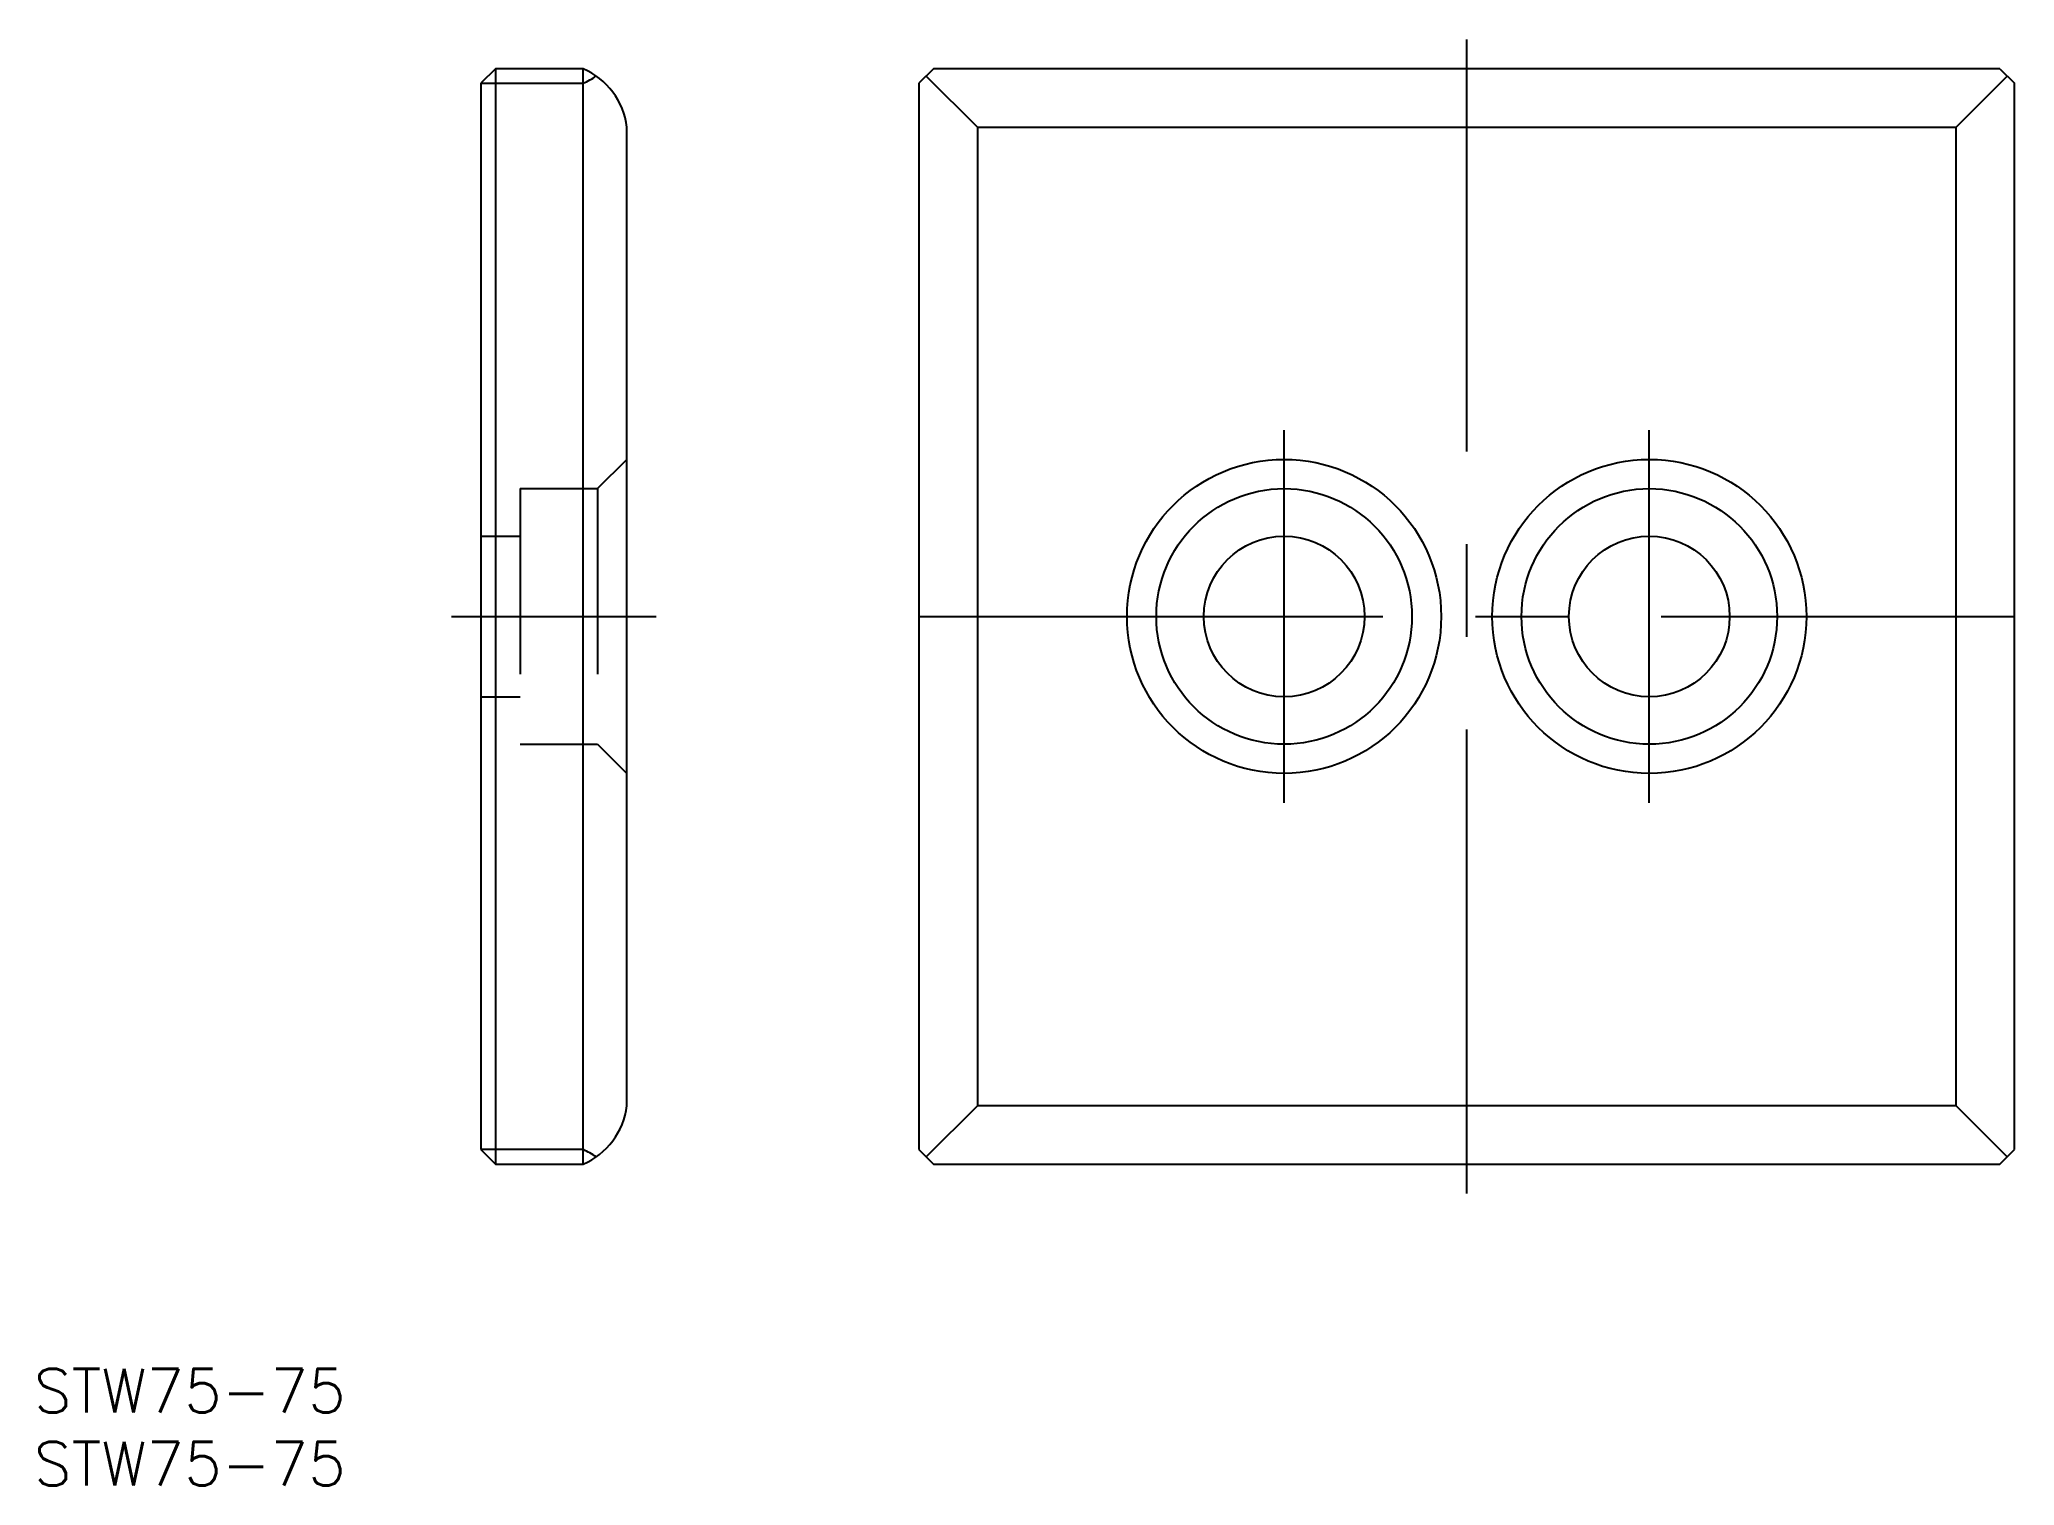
# Model space of a CAD drawing. Extents: x -98 to 38, y -59 to 39.
import ezdxf

# ---------------------------------------------------------------- set-up
doc = ezdxf.new("R2010")
doc.units = 0
doc.linetypes.add('CENTER', pattern=[50.8, 31.75, -6.35, 6.35, -6.35])
doc.linetypes.add('DASHED', pattern=[19.05, 12.7, -6.35])
doc.layers.get('0').update_dxf_attribs({"linetype": 'CONTINUOUS'})
doc.layers.add('CENTER', color=1, linetype='CENTER')
doc.styles.get("Standard").update_dxf_attribs({"font": 'txt.shx', "height": 3, "bigfont": 'bigfont.shx'})

msp = doc.modelspace()

# ---------------------------------------------------------------- linework, layer by layer
at = {"color": 7, "linetype": 'CONTINUOUS'}
for p, q in [((-66.5, 37.5), (-67.5, 36.5)), ((-66.5, 37.5), (-66.5, -37.5)), ((-60.5, 37.5), (-66.5, 37.5)), ((-60.5, -37.5), (-60.5, 37.5)), ((-36.5, 37.5), (-37.5, 36.5)), ((-37, 37), (-33.5, 33.5)), ((36.5, 37.5), (-36.5, 37.5)), ((33.5, 33.5), (37, 37)), ((36.5, 37.5), (37.5, 36.5)), ((-67.5, 36.5), (-67.5, -36.5)), ((-67.5, 36.5), (-60.5, 36.5)), ((-37.5, 36.5), (-37.5, -36.5)), ((37.5, -36.5), (37.5, 36.5)), ((-57.5, -33.5), (-57.5, 33.5)), ((-33.5, 33.5), (-33.5, -33.5)), ((-33.5, 33.5), (33.5, 33.5)), ((33.5, -33.5), (33.5, 33.5)), ((-33.5, -33.5), (-37, -37)), ((33.5, -33.5), (-33.5, -33.5)), ((33.5, -33.5), (37, -37)), ((-60.5, -36.5), (-67.5, -36.5)), ((-67.5, -36.5), (-66.5, -37.5)), ((-37.5, -36.5), (-36.5, -37.5)), ((36.5, -37.5), (37.5, -36.5)), ((-66.5, -37.5), (-60.5, -37.5)), ((-36.5, -37.5), (36.5, -37.5))]:
    msp.add_line(p, q, dxfattribs=at)
at = {"color": 3, "linetype": 'DASHED'}
for p, q in [((-59.5, 8.75), (-57.5, 10.75)), ((-64.8, 8.75), (-64.8, -8.75)), ((-64.8, 8.75), (-59.5, 8.75)), ((-59.5, 8.75), (-59.5, -8.75)), ((-67.5, 5.5), (-64.8, 5.5)), ((-67.5, -5.5), (-64.8, -5.5)), ((-64.8, -8.75), (-59.5, -8.75)), ((-59.5, -8.75), (-57.5, -10.75))]:
    msp.add_line(p, q, dxfattribs=at)
at = {"color": 7, "linetype": 'CONTINUOUS'}
for centre, radius in [((-12.5, 0), 10.75), ((12.5, 0), 10.75), ((-12.5, 0), 8.75), ((12.5, 0), 8.75), ((-12.5, 0), 5.5), ((12.5, 0), 5.5)]:
    msp.add_circle(centre, radius, dxfattribs=at)
for centre, start, end in [((-62.46, 32.9), 6.8699, 66.8699), ((-62.46, 41.1), 293.1301, 304.9537), ((-62.46, -32.9), 293.1301, 353.1301), ((-62.46, -41.1), 55.0463, 66.8699)]:
    msp.add_arc(centre, 5, start, end, dxfattribs=at)
at = {"layer": 'CENTER', "color": 1, "linetype": 'CENTER'}
for p, q in [((0, -39.5), (0, 39.5)), ((-12.5, -12.75), (-12.5, 12.75)), ((12.5, -12.75), (12.5, 12.75)), ((-69.5, 0), (-55.5, 0)), ((-37.5, 0), (37.5, 0))]:
    msp.add_line(p, q, dxfattribs=at)

# ---------------------------------------------------------------- texts
at = {"color": 7, "linetype": 'CONTINUOUS'}
for p in [(-98.09, -54.5), (-98.09, -59.5)]:
    msp.add_text('STW75-75', height=3, dxfattribs=at).set_placement(p)

doc.saveas('drawing.dxf')
